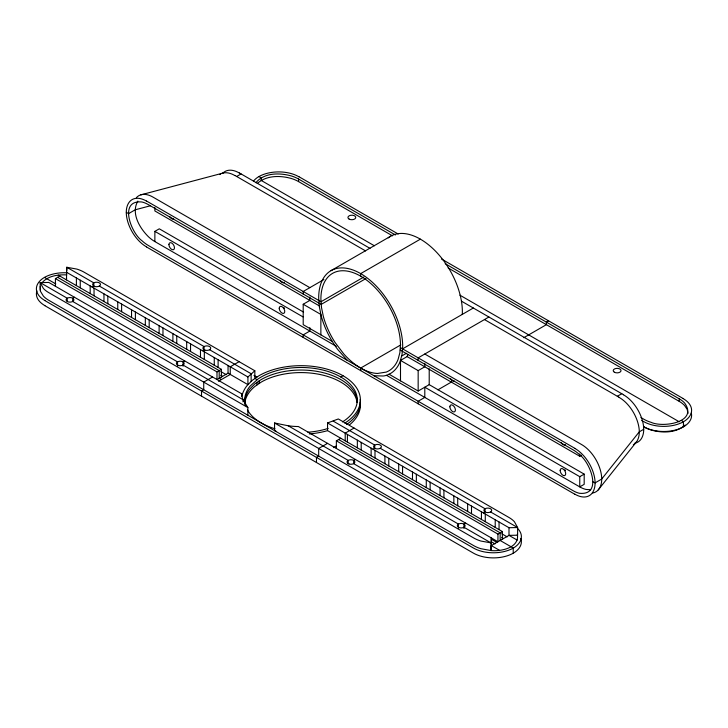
<?xml version="1.0" encoding="UTF-8"?>
<svg xmlns="http://www.w3.org/2000/svg" width="728" height="728" viewBox="0 0 728 728"><rect width="100%" height="100%" fill="white"/><g stroke="black" fill="none" stroke-linecap="round" stroke-linejoin="round"><path stroke-width="1.09" d="M462.28 314.396L462.371 311.903A59.396 34.298 60 0 0 434.734 250.368A59.396 34.298 60 0 0 388.197 237.901M66.585 277.896L66.466 279.88L66.767 267.258L76.868 269.096A30.649 17.7 0 0 1 84.13 272.208L254.836 370.761L254.836 378.424L257.057 379.707M502.365 539.202L502.365 531.54L327.545 430.612L327.545 422.959L338.32 418.964L509.027 517.517A30.649 17.7 0 0 1 514.414 521.712L517.608 527.545L517.608 535.198L508.999 535.371L491.309 545.581L491.009 550.55C501.219 551.587 519.81 547.765 517.344 534.197M400.2 350.031L573.136 449.877A30.649 17.7 60 0 1 579.452 454.609C590.326 462.262 603.011 495.65 579.452 493.284A30.649 17.7 60 0 1 573.136 490.718L148.239 245.409A30.649 17.7 60 0 1 141.915 240.677C131.04 233.015 118.364 199.636 141.915 201.993A30.649 17.7 60 0 1 148.239 204.568L321.166 304.404L365.984 278.533M40.258 286.304L40.44 291.264L43.371 296.096A30.649 17.7 0 0 0 48.758 300.282L473.655 545.6A30.649 17.7 0 0 0 480.917 548.712L491.009 550.55L491.309 537.928L491.309 548.139M400.5 380.835L400.5 360.415L407.134 356.593L407.889 354.263M255.938 182.664C264.282 172.518 279.634 172.682 291.3 175.93A30.649 17.7 0 0 1 298.562 179.043L395.45 234.971M137.838 201.11C130.776 213.258 139.685 228.137 148.548 236.846A30.649 17.7 60 0 0 154.864 241.578L336.318 346.337M598.243 489.899L636.527 441.805M42.133 282.601C48.185 275.766 58.122 274.456 66.767 274.911M55.419 286.259L55.419 278.606L216.989 371.89L216.989 379.552L228.046 373.164L247.92 384.639L247.92 376.977L254.836 370.761M257.293 183.474C266.375 175.266 280.125 175.33 291.3 178.478A30.649 17.7 0 0 1 298.562 181.591L392.529 235.845M685.139 425.016C676.057 433.224 662.316 433.169 651.132 430.011A30.649 17.7 0 0 1 643.87 426.899M640.931 417.544L643.87 419.246A30.649 17.7 0 0 0 651.132 422.349C663.199 427.937 698.452 422.231 684.629 403.012A30.649 17.7 0 0 0 679.242 398.826L445.181 263.691M55.419 278.606L59.842 276.049M236.664 176.485L241.086 173.928M154.864 241.578L154.864 231.368L159.286 228.81L303.567 312.112M74.429 297.242L72.745 298.216L72.745 301.492L177.523 361.871L177.523 366.248M92.11 287.032L93.794 286.059A3.904 2.257 0 0 0 100.337 285.048A3.904 2.257 0 0 0 95.55 282.282A3.904 2.257 0 0 0 93.794 286.059M330.985 270.67L390.672 236.209M323.842 279.57L303.203 291.482L303.203 294.039M184.712 360.915L183.056 361.871L183.056 366.248M202.402 350.705L204.067 349.74M347.338 360.36L338.101 349.922A44.335 25.598 60 0 1 332.35 341.487L303.203 324.67L303.203 304.249L309.837 300.418L309.837 297.015M420.375 239.157L360.688 273.61A59.396 34.298 60 0 0 318.682 297.861L319.319 306.652L321.212 315.916A59.396 34.298 60 0 0 330.985 339.257L332.35 341.487M363.854 277.004L320.993 301.747L146.519 201.019M216.989 371.89L221.412 369.342L221.412 376.995M212.567 376.995L203.731 382.1L203.731 389.762L201.519 391.036L201.519 396.141M239.103 361.68L230.257 366.785L230.257 374.447L218.464 381.254M340.786 376.995L342.997 375.721M400.8 344.899L360.688 368.059L360.688 370.616M402.593 348.858L473.327 308.017M401.701 356.01L406.442 353.271M488.898 317.008L418.163 357.848L418.163 360.406M400.5 360.415L418.163 370.616L424.797 366.785L424.797 363.381M327.527 443.361L318.682 448.466L318.682 456.128L316.471 457.402L316.471 462.507M354.054 428.046L345.209 433.151L345.209 440.813M374.028 375.766L383.265 375.994A44.335 25.598 60 0 0 389.025 374.21L418.163 391.036L429.211 384.657L584.184 474.128L584.184 484.338L579.761 486.886L386.541 375.329M336.363 448.466L336.363 440.813L340.786 438.256M548.594 320.839L546.382 322.113L546.382 324.67L523.778 337.71M333.415 447.62L336.363 445.918M437.938 389.826L451.715 381.872M355.382 459.441L353.717 460.405L353.717 463.691L458.458 524.096L458.458 528.464M373.064 449.231L374.729 448.275A3.904 2.257 0 0 0 381.263 447.265A3.904 2.257 0 0 0 376.476 444.499A3.904 2.257 0 0 0 374.729 448.275M617.344 396.269L621.767 393.721M407.134 356.593L579.761 456.256L581.535 455.237M465.665 523.123L463.982 524.096L463.982 528.464M483.356 512.912L485.039 511.939A3.904 2.257 0 0 0 491.573 510.929A3.904 2.257 0 0 0 486.786 508.162A3.904 2.257 0 0 0 485.039 511.939L485.039 508.745L380.253 448.275M643.643 429.32L639.23 431.877L601.646 479.097L595.013 482.928L592.801 481.654M418.163 403.794L418.163 401.246L424.797 397.415L424.797 387.205L579.761 476.676L584.184 474.128M336.363 440.813L497.943 534.097L502.365 531.54M389.025 374.21L390.381 373.555A59.396 34.298 60 0 0 400.154 361.488L402.047 354.418L402.684 346.364A59.396 34.298 60 0 0 360.688 273.61L360.688 276.167A56.274 32.487 60 0 1 400.473 345.09L399.872 352.716L398.079 359.414A56.274 32.487 60 0 1 386.259 372.081L377.504 373.464A56.274 32.487 60 0 1 343.871 354.045L335.108 342.542A56.274 32.487 60 0 1 323.296 316.243L321.494 307.471L320.893 299.144A56.274 32.487 60 0 1 360.688 276.167M328.155 428.401L324.779 429.411A56.274 32.487 0 0 1 307.853 432.214M327.545 430.612L326.099 431.049A59.396 34.298 0 0 1 309.264 433.934M140.877 194.849L222.668 173.155M150.469 205.751L135.199 209.801L128.565 213.632L126.353 212.349M590.69 489.753L586.086 489.453A30.649 17.7 60 0 1 579.761 486.886L579.761 476.676M327.545 422.959L508.999 527.718L517.608 527.545L490.563 511.939M497.943 534.097L497.943 541.75L298.389 426.535A44.335 25.598 0 0 1 288.206 425.771L274.547 422.986L274.547 430.648L275.894 431.049M299.053 176.777L398.216 234.025M441.496 259.004L683.164 398.534M448.13 267.94L679.242 401.374A30.649 17.7 0 0 1 684.629 405.569L687.187 409.409L688.005 413.395M258.995 176.613L261.206 177.896L261.206 180.444L374.374 245.782M681.226 420.393L683.437 421.667L683.437 426.772M459.914 295.168L679.26 421.803M239.366 172.946L370.015 248.366M461.634 301.265L623.477 394.703M234.953 175.494L365.602 250.933M484.484 319.565L619.055 397.261M641.659 420.52L643.379 421.512M309.837 287.651L153.153 197.197A28.356 16.371 60 0 0 136.373 197.707M424.797 354.017L581.481 444.48A28.356 16.371 60 0 1 601.738 479.151A28.356 16.371 60 0 1 592.674 493.011M400.382 347.584L574.847 448.311M319.647 306.079L154.864 210.947L154.864 207.544M303.203 304.249L320.866 314.441L320.866 334.862M154.864 231.368L303.03 316.908M146.519 246.965L574.847 494.257M99.327 286.059L204.067 346.555L204.067 350.932M209.591 349.74L251.133 373.737L251.133 381.39M253.963 375.366L256.884 377.049M333.178 421.103L374.729 445.081L374.729 448.366M66.466 272.226L247.92 376.977M58.249 275.139L221.412 369.342M517.217 540.121L508.999 535.371L508.999 527.718M57.63 277.332L219.201 370.616L219.201 378.269L221.412 379.552M220.821 371.553L226.244 374.674M338.575 439.53L500.154 532.823L500.154 540.476L513.222 548.02L513.222 553.125M501.774 533.751L507.189 536.882M220.711 375.311L222.522 376.358M501.665 537.519L503.467 538.565M44.563 277.441L55.819 283.938M247.165 414.459L247.866 415.242L247.866 407.58L243.052 399.699A44.335 25.598 0 0 1 241.714 393.821L48.785 282.437L40.176 282.61L40.176 290.263M491.418 539.266L496.842 542.396M491.418 541.814L495.031 543.898M183.056 365.065L243.052 399.699L243.052 401.883M288.206 425.771L348.193 460.405L348.193 463.691M463.982 527.281L491.009 542.897L480.917 541.05A30.649 17.7 0 0 1 473.655 537.937L274.547 422.986M491.309 545.581L499.526 550.332M247.866 407.58L48.758 292.629A30.649 17.7 0 0 1 43.371 288.434L40.176 282.61L67.213 298.216L67.213 301.492A3.904 2.257 0 0 0 73.755 300.391A3.904 2.257 0 0 0 68.969 297.625A3.904 2.257 0 0 0 67.213 301.401M44.836 300.573L473.155 547.865A28.356 16.371 0 0 0 513.313 548.075A28.356 16.371 0 0 0 517.444 528.31M44.836 305.678L473.155 552.971A28.356 16.371 0 0 0 513.313 553.18A28.356 16.371 0 0 0 520.784 538.401M247.475 409.909L248.121 411.083A56.274 32.487 0 0 0 275.011 428.783M245.582 405.614L244.936 402.802A56.274 32.487 0 0 1 249.995 386.24L257.885 379.088A56.274 32.487 0 0 1 338.101 375.539A56.274 32.487 0 0 1 342.488 421.921M679.242 398.826L679.242 401.374M579.761 453.99L579.761 456.256M499.062 521.985L499.062 529.638M495.213 519.756L495.213 527.409M485.285 514.023L485.285 521.676M481.426 511.793L481.426 519.455M471.498 506.06L471.498 513.722M467.64 503.84L467.64 511.493M457.712 498.107L457.712 505.76M453.853 495.877L453.853 503.539M443.925 490.144L443.925 497.806M440.067 487.915L440.067 495.577M430.139 482.182L430.139 489.844M429.211 368.768L429.211 384.657M426.28 479.961L426.28 487.614M418.163 370.616L418.163 391.036M416.352 474.228L416.352 481.881M412.494 471.999L412.494 479.661M402.566 466.266L402.566 473.928M398.707 464.036L398.707 471.699M388.779 458.303L388.779 465.965M384.921 456.083L384.921 463.736M374.993 450.35L374.993 458.003M371.134 448.12L371.134 455.783M361.206 442.387L361.206 450.05M357.348 440.158L357.348 447.82M347.42 434.425L347.42 442.087M309.837 327.646L309.837 331.049L303.203 334.88L303.203 337.428M298.562 179.033L298.562 181.591M259.095 380.881L259.095 383.429M257.057 382.264L257.057 384.812M241.714 393.821L241.714 396.005M228.046 365.511L228.046 373.164M218.118 359.778L218.118 367.431M214.26 357.548L214.26 365.21M204.331 351.815L204.331 359.477M200.473 349.586L200.473 357.248M190.545 343.853L190.545 351.515M186.687 341.632L186.687 349.285M176.758 335.899L176.758 343.552M172.9 333.67L172.9 341.332M162.972 327.937L162.972 335.599M159.113 325.716L159.113 333.369M149.185 319.983L149.185 327.636M145.327 317.754L145.327 325.407M135.399 312.021L135.399 319.674M131.541 309.791L131.541 317.454M121.612 304.058L121.612 311.721M117.754 301.838L117.754 309.491M107.826 296.105L107.826 303.758M103.968 293.875L103.968 301.529M94.039 288.142L94.039 295.796M93.794 286.149L93.794 282.864L66.767 267.258L66.767 270.534M90.181 285.913L90.181 293.575M80.253 280.18L80.253 287.842M76.395 277.959L76.395 285.613M360.169 402.084A59.396 34.298 0 0 1 349.658 424.743M244.744 404.131A56.274 32.487 0 0 1 254.9 386.441L261.206 382.1A56.274 32.487 0 0 1 320.247 374.547A56.274 32.487 0 0 1 357.057 402.238M244.726 402.52A56.274 32.487 0 0 1 249.995 388.788L254.9 383.884L261.206 379.552A56.274 32.487 0 0 1 322.531 372.509A56.274 32.487 0 0 1 357.266 402.52M360.169 399.536A59.396 34.298 0 0 1 346.501 424.57M344.79 423.141A59.396 34.298 0 0 0 342.069 375.193A59.396 34.298 0 0 0 258.995 375.721L252.343 380.298L247.165 385.476A59.396 34.298 0 0 0 241.996 395.986M66.394 272.773A28.356 16.371 0 0 0 44.463 277.386A28.356 16.371 0 0 0 44.918 300.528M44.918 305.633A28.356 16.371 0 0 1 36.891 290.891M146.519 201.119A28.356 16.371 60 0 0 126.263 212.294A28.356 16.371 60 0 0 146.519 246.874M219.783 174.565A28.356 16.371 60 0 1 220.684 173.992M221.649 173.519A28.356 16.371 60 0 1 234.944 175.594M284.375 282.2A3.904 2.257 60 0 1 280.034 280.353M173.646 218.91A3.904 2.257 60 0 1 169.742 216.653M222.595 173.455A28.356 16.371 60 0 1 239.366 173.037M284.448 308.445A3.904 2.257 60 0 1 284.011 307.525M574.847 448.412A28.356 16.371 60 0 1 595.113 482.983A28.356 16.371 60 0 1 574.847 494.157M619.055 397.361A28.356 16.371 60 0 1 639.32 431.931A28.356 16.371 60 0 1 633.324 444.708M565.328 444.38A3.904 2.257 60 0 1 560.979 442.533M454.6 381.135A3.904 2.257 60 0 1 450.696 378.879M623.477 394.804A28.356 16.371 60 0 1 643.743 429.374A28.356 16.371 60 0 1 634.68 443.243M565.401 470.67A3.904 2.257 60 0 1 564.964 469.76M683.082 398.589A28.356 16.371 0 0 1 683.537 421.721A28.356 16.371 0 0 1 643.461 421.457M691.327 413.104A28.356 16.371 0 0 1 683.537 426.826A28.356 16.371 0 0 1 643.461 426.562M298.971 176.822A28.356 16.371 0 0 0 258.895 176.558A28.356 16.371 0 0 0 253.626 180.917M458.458 527.281A3.904 2.257 0 0 0 464.992 526.271A3.904 2.257 0 0 0 460.205 523.505A3.904 2.257 0 0 0 458.458 527.281M348.994 463.954A3.904 2.257 0 0 0 354.864 461.998A3.904 2.257 0 0 0 348.994 460.05A3.904 2.257 0 0 0 348.994 463.954M204.877 350.104A3.904 2.257 0 0 0 210.738 348.148A3.904 2.257 0 0 0 204.877 346.191A3.904 2.257 0 0 0 204.877 350.104M177.523 365.065A3.904 2.257 0 0 0 184.066 364.055A3.904 2.257 0 0 0 179.279 361.288A3.904 2.257 0 0 0 177.523 365.065M279.224 308.272A3.904 2.257 60 0 0 283.365 313.431A3.904 2.257 60 0 0 283.365 307.899A3.904 2.257 60 0 0 279.224 308.272M168.932 244.626A3.904 2.257 60 0 0 173.082 249.777A3.904 2.257 60 0 0 173.082 244.253A3.904 2.257 60 0 0 168.932 244.626M449.886 406.806A3.904 2.257 60 0 0 454.026 411.957A3.904 2.257 60 0 0 454.026 406.433A3.904 2.257 60 0 0 449.886 406.806M560.169 470.506A3.904 2.257 60 0 0 564.318 475.657A3.904 2.257 60 0 0 564.318 470.133A3.904 2.257 60 0 0 560.169 470.506M614.359 372.208A3.904 2.257 0 0 0 620.893 371.198A3.904 2.257 0 0 0 616.106 368.432A3.904 2.257 0 0 0 614.359 372.208M349.076 219.055A3.904 2.257 0 0 0 355.619 218.045A3.904 2.257 0 0 0 350.832 215.279A3.904 2.257 0 0 0 349.076 219.055"/></g></svg>
